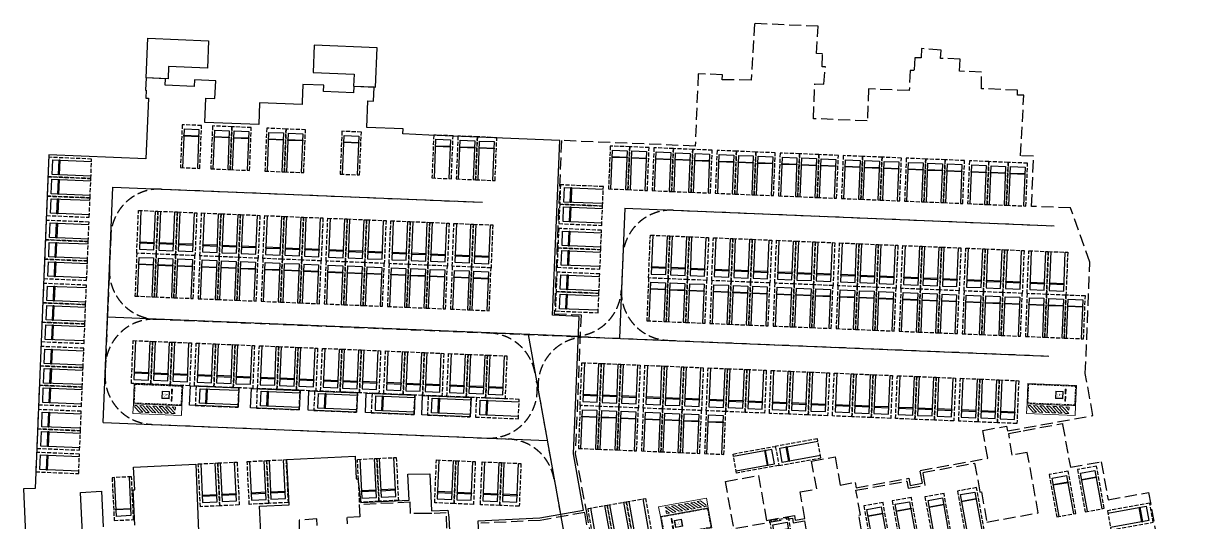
# Model space of a CAD drawing. Header units: millimetres. Extents: x -691095 to 2797013, y -349436 to 2050109.
# Drawn here: x 1332044 to 1477787, y 579474 to 640996 of the extents above; entities that cross this region are included whole.
import ezdxf

# ---------------------------------------------------------------- set-up
doc = ezdxf.new("R2010")
doc.units = ezdxf.units.MM
doc.header["$LTSCALE"] = 1000
for name, pattern in [('DASH', [0.35, 0.25, -0.1]), ('FS5E533M_A09-停车位模块A$0$__附着_A09-行车流线_SEN23M28_设计区$0$DASH', [0.35, 0.25, -0.1]), ('FS5E533M_A09-停车位模块A$0$DASH', [0.35, 0.25, -0.1])]:
    doc.linetypes.add(name, pattern=pattern)
doc.layers.add('E-LANE-CENTER', color=6, linetype='Continuous', plot=False)
for name, color, linetype in [('FS5E533M_A09-停车位模块A$0$AD-SIGN', 8, 'Continuous'), ('FS5E533M_A09-停车位模块A$0$STD-PARK', 8, 'FS5E533M_A09-停车位模块A$0$__附着_A09-行车流线_SEN23M28_设计区$0$DASH'), ('房间轮廓线', 3, 'Continuous')]:
    doc.layers.add(name, color=color, linetype=linetype)
doc.layers.add('FS5E533M_A09-停车位模块A$0$AE-EQPM-CARS', color=8, linetype='Continuous', lineweight=9)

# ---------------------------------------------------------------- blocks, each defined once
blk = doc.blocks.new('FS5E533M_A09-停车位模块A$0$A$C6356253C')
at = {"layer": 'FS5E533M_A09-停车位模块A$0$STD-PARK', "linetype": 'FS5E533M_A09-停车位模块A$0$__附着_A09-行车流线_SEN23M28_设计区$0$DASH', "ltscale": 2}
for p, q in [((1200, 5300), (-1200, 5300)), ((-1200, 5300), (-1200, 0)), ((1200, 0), (1200, 5300)), ((-1200, 0), (1200, 0))]:
    blk.add_line(p, q, dxfattribs=at)
at = {"layer": 'FS5E533M_A09-停车位模块A$0$STD-PARK', "color": 8, "linetype": 'ByBlock', "ltscale": 2}
for p, q in [((-900, 500), (-900, 5300)), ((900, 5300), (900, 500)), ((-925, 1300), (-925, 1392)), ((-925, 1392), (925, 1392)), ((925, 1300), (-925, 1300)), ((900, 500), (-900, 500)), ((925, 1392), (925, 1300))]:
    blk.add_line(p, q, dxfattribs=at)
blk = doc.blocks.new('FS5E533M_A09-停车位模块A$0$无障碍车位')
at = {"layer": 'FS5E533M_A09-停车位模块A$0$AE-EQPM-CARS'}
for p, q in [((500, 4750), (1100, 4750)), ((500, 4750), (500, 4650)), ((500, 4650), (1100, 4650)), ((1100, 4750), (1100, 4650)), ((1400, 4750), (2000, 4750)), ((1400, 4650), (1400, 4750)), ((1400, 4650), (2000, 4650)), ((2000, 4650), (2000, 4750)), ((3500, 5200), (2700, 4400)), ((3100, 5200), (2700, 4800)), ((3500, 4800), (2700, 4000)), ((3500, 4400), (2700, 3600)), ((3500, 4000), (2700, 3200)), ((3500, 3600), (2700, 2800)), ((3500, 3200), (2700, 2400)), ((3500, 2800), (2700, 2000)), ((3500, 2400), (2700, 1600)), ((3500, 2000), (2700, 1200)), ((3500, 1600), (2700, 800)), ((3500, 1200), (2700, 400)), ((3500, 800), (2900, 200))]:
    blk.add_line(p, q, dxfattribs=at)
for points in [[(0, 6000), (2500, 6000), (2500, 0), (0, 0)], [(2500, 6000), (3700, 6000), (3700, 0), (2500, 0)], [(800, 4390), (1700, 4390), (1700, 3490), (800, 3490)], [(850, 4340), (1650, 4340), (1650, 3540), (850, 3540)]]:
    blk.add_lwpolyline(points, close=True, dxfattribs=at)
at = {"layer": 'FS5E533M_A09-停车位模块A$0$AE-EQPM-CARS', "color": 251, "linetype": 'FS5E533M_A09-停车位模块A$0$DASH'}
blk.add_lwpolyline([(100, 5900), (2400, 5900), (2400, 100), (100, 100)], close=True, dxfattribs=at)
at = {"layer": 'FS5E533M_A09-停车位模块A$0$AE-EQPM-CARS'}
for points in [[(2500, 6000), (3700, 6000), (3700, 0), (2500, 0)], [(2700, 4800), (2700, 5200), (3100, 5200)], [(2700, 4000), (2700, 4400)], [(3500, 5200), (3500, 4800)], [(3500, 4400), (3500, 4000)], [(2700, 3200), (2700, 3600)], [(3500, 3600), (3500, 3200)], [(2700, 2400), (2700, 2800)], [(2700, 1600), (2700, 2000)], [(3500, 2800), (3500, 2400)], [(3500, 2000), (3500, 1600)], [(2700, 800), (2700, 1200)], [(2900, 200), (2700, 200), (2700, 400)], [(3500, 1200), (3500, 800)]]:
    blk.add_lwpolyline(points, dxfattribs=at)
at = {"layer": 'FS5E533M_A09-停车位模块A$0$AE-EQPM-CARS', "const_width": 19.2}
blk.add_lwpolyline([(1163, 3996, 1.2849847), (1371, 3791, 1.467757)], format="xyb", dxfattribs=at)
for points in [[(1174, 4156), (1204, 3923), (1371, 3923), (1415, 3763), (1477, 3777)], [(1192, 4001), (1337, 4001)]]:
    blk.add_lwpolyline(points, dxfattribs=at)
at = {"layer": 'FS5E533M_A09-停车位模块A$0$AE-EQPM-CARS', "const_width": 38.4}
blk.add_lwpolyline([(1184, 4151, 1), (1221, 4151, 1)], format="xyb", close=True, dxfattribs=at)

msp = doc.modelspace()

# ---------------------------------------------------------------- linework, layer by layer
at = {"layer": 'E-LANE-CENTER'}
for p, q in [((1341860.4187, 591718.24229, 0), (1343058.66266, 620793.5619, 0)), ((1343058.66267, 620793.56189, 0), (1388712.34828, 618912.09491, 0)), ((1406304.9765, 618187.07242, 0), (1405642.03052, 602100.72722, 0)), ((1406304.9765, 618187.07242, 0), (1459343.87719, 616001.24801, 0)), ((1400588.47303, 602308.99301, 0), (1342395.7167, 604707.21667, 0)), ((1394370.60363, 602565.2421, 0), (1398357.96204, 580357.28998, 0)), ((1400789.54553, 602300.70658, 0), (1458680.9311, 599914.90288, 0)), ((1341860.4187, 591718.24226, 0), (1396724.10297, 589457.21539, 0)), ((1398410.97809, 580062.01247, 0), (1409812.48057, 516560.31656, 0))]:
    msp.add_line(p, q, dxfattribs=at)
at = {"layer": 'FS5E533M_A09-停车位模块A$0$AD-SIGN', "linetype": 'FS5E533M_A09-停车位模块A$0$DASH', "ltscale": 5}
for p, q in [((1349053.57394, 620546.50128, 0), (1388712.34828, 618912.09491, 0)), ((1412299.88776, 617940.0118, 0), (1459343.87719, 616001.24801, 0)), ((1342811.60206, 614798.65063, 0), (1342107.47931, 597713.15353, 0)), ((1406057.91589, 612192.16116, 0), (1405889.09114, 608095.63846, 0)), ((1348390.62796, 604460.15605, 0), (1458680.93121, 599914.90279, 0)), ((1395388.2074, 596897.60617, 0), (1419152.86684, 464538.19314, 0)), ((1347855.32996, 591471.18165, 0), (1391916.00771, 589655.36527, 0))]:
    msp.add_line(p, q, dxfattribs=at)
for centre, start, end in [((1348806.51332, 614551.59001, 0), 87.6400777194, 177.6400777228), ((1412052.82715, 611945.10054, 0), 87.6400777194, 177.6400777228), ((1348637.68857, 610455.06732, 0), 177.6400777228, 267.6400777194), ((1399894.17987, 608342.69907, 0), 267.6400777194, 357.6400777228), ((1411884.0024, 607848.57785, 0), 177.6400777228, 267.6400777194), ((1348143.56735, 598465.24479, 0), 87.6400777194, 177.6400777228), ((1389315.44776, 596768.48072, 0), 10.1787993861, 87.6400777194), ((1401598.22043, 596262.28651, 0), 87.6400777194, 190.1787993861), ((1348102.39058, 597466.09291, -0.00006), 177.6400777228, 267.6400777194), ((1389496.48617, 595760.17097, 0.00003), 267.6400777194, 10.1787993861), ((1391668.94709, 583660.45401, 0.00001), 10.1787993861, 87.6400777194)]:
    msp.add_arc(centre, 6000, start, end, dxfattribs=at)
at = {"layer": 'FS5E533M_A09-停车位模块A$0$STD-PARK', "linetype": 'ByBlock', "ltscale": 4, "elevation": 0}
for points in [[(1352643.25429, 596227.96591), (1358646.7117, 595980.56611), (1358547.89287, 593582.60691), (1352544.43546, 593830.00671)], [(1360188.83539, 595917.00903), (1366192.2928, 595669.60923), (1366093.47397, 593271.65003), (1360090.01656, 593519.04983)], [(1367282.81931, 595624.66359), (1373286.27672, 595377.26379), (1373187.45789, 592979.30459), (1367184.00048, 593226.70439)], [(1374376.79309, 595332.32409), (1380380.2505, 595084.92429), (1380281.43167, 592686.96509), (1374277.97426, 592934.36489)], [(1381320.89549, 595046.16073), (1387324.35291, 594798.76093), (1387225.53408, 592400.80173), (1381222.07667, 592648.20153)]]:
    msp.add_lwpolyline(points, close=True, dxfattribs=at)
at = {"layer": '房间轮廓线', "linetype": 'DASH', "ltscale": 6, "elevation": 0}
for points in [[(1419735.17805, 578895.96801), (1418745.08867, 584410.96754), (1422824.84253, 585144.19519), (1423817.69558, 579606.12104), (1427264.35768, 580225.6647), (1427370.29621, 579635.45377), (1428549.07117, 579846.22872), (1427962.01423, 583123.65926), (1430032.31425, 583496.99205), (1429361.65783, 586934.93872), (1432314.09373, 587467.03108), (1432895.09126, 583963.24862), (1434761.98147, 584301.20663), (1434887.62555, 583637.17668), (1441398.84111, 584811.49759), (1441558.09687, 583927.89988), (1443079.70483, 584202.19634), (1442796.48704, 585773.25205), (1451144.00095, 587277.67161), (1450524.51839, 590714.84097), (1453471.68967, 591245.00089), (1453575.66121, 590662.25533), (1464136.7137, 592557.24418), (1463200.81518, 597737.74063), (1463767.63238, 611501.81461), (1461368.06168, 618212.46617), (1456561.67726, 618410.39749), (1456816.35136, 624594.83584), (1455195.82114, 624662.38189), (1455603.46967, 632133.64058), (1454817.38546, 632165.26004), (1454842.02325, 632763.56053), (1450354.44332, 632950.80754), (1450367.23513, 634994.37767), (1447671.70471, 635103.23563), (1447732.29306, 636603.51838), (1445321.74154, 636700.85881), (1445371.66758, 637699.37956), (1442969.71143, 637897.59428), (1442922.40365, 636748.75816), (1442124.71278, 636782.24931), (1442059.08804, 635188.93112), (1441560.48253, 635207.96652), (1441457.74943, 632714.77264), (1436420.32825, 632922.09946), (1436257.77985, 628972.6597), (1429613.40501, 629246.12443), (1429790.84494, 633538.77554), (1430889.05972, 633491.38135), (1431090.9699, 635639.96141), (1430709.34925, 635658.32929), (1430719.24661, 637251.84275), (1430002.02131, 637281.37768), (1430197.4132, 640672.07072), (1422321.61622, 640996.4056), (1421934.66563, 634023.13025), (1418342.14097, 634064.71385), (1418366.91473, 634665.93962), (1415376.63674, 634789.01816), (1415009.29715, 625864.24955), (1398487.28024, 626544.83044), (1397605.4022, 605137.45525), (1400900.4732, 605001.72395), (1400195.67948, 587840.42906), (1401541.47943, 580776.36186), (1405287.51966, 559737.33382)], [(1435899.98198, 576503.69778), (1435223.18037, 580250.28666), (1435419.05264, 580286.79321), (1434870.6212, 583330.17073), (1441156.81054, 584463.04687), (1441316.06893, 583579.43463), (1443428.16278, 583960.1765), (1443145.02203, 585531.23315), (1449528.44735, 586681.67746), (1450174.1031, 583104.5645), (1450369.78611, 583139.85413), (1451043.80864, 579391.28566), (1457383.0623, 580538.5418), (1456034.38648, 588007.15468), (1454173.89191, 587670.2686), (1454173.89191, 587670.2686), (1453741.10053, 590357.91569), (1455533.40251, 590680.9797), (1460379.39517, 591578.10843), (1460400.00967, 591466.75571), (1461351.31539, 586160.43009), (1465164.79381, 586844.10163), (1466009.4567, 582149.72826), (1471014.78077, 583052.92723), (1477786.672, 545336.88362)], [(1384345.58945, 578642.43069), (1384253.19069, 580535.53621), (1382479.63166, 580448.98003), (1381754.55969, 580448.33901), (1379852.18516, 580450.38451), (1379781.70682, 581850.36054), (1373491.70682, 581545.36054), (1373565.07205, 580047.27741), (1371966.29298, 579968.98083), (1372005.41823, 579170.06175)], [(1412673.19539, 517036.38534), (1401363.98708, 580592.21144), (1395861.50738, 579604.26693), (1388513.04787, 579244.76002)], [(1368309.85777, 578988.95644), (1368270.71279, 579787.99816), (1366075.43742, 579637.95763), (1366102.54453, 577753.82436)], [(1417959.25051, 578249.226), (1427022.26092, 579876.36034), (1427128.01592, 579287.1719), (1428503.2538, 579534.017), (1429266.77313, 575309.41263)]]:
    msp.add_lwpolyline(points, dxfattribs=at)
at = {"layer": '房间轮廓线', "elevation": 0}
for points in [[(1347186.50074, 634300.54187), (1347387.86841, 639186.0161), (1354885.26595, 638876.98766), (1354745.54148, 635487.06767), (1349959.76801, 635684.32811), (1349898.12486, 634188.77515), (1347186.50074, 634300.54187), (1347186.50074, 634300.54187)], [(1375521.92417, 633132.62282), (1375723.29185, 638018.09705), (1367947.30853, 638338.60052), (1367807.58406, 634948.68053), (1372871.94321, 634739.94251), (1372810.30006, 633244.38955), (1375521.92417, 633132.62282), (1375521.92417, 633132.62282)], [(1388373.72583, 575941.67806), (1388198.79777, 579529.74484), (1395827.5292, 579902.96342), (1401219.68079, 580871.09727), (1399993.25751, 587815.80148), (1400691.18226, 604809.90933), (1397399.18097, 604945.51962), (1398289.30912, 626552.79578), (1382082.68966, 627220.19952), (1378905.937, 627375.39262), (1378930.93694, 627975.39134), (1374432.61183, 628160.67624), (1374568.3511, 631457.88334), (1375267.75866, 631429.09016), (1375337.68495, 633127.65141), (1372839.80077, 633230.48419), (1372806.89428, 632431.16125), (1369110.02568, 632583.35377), (1369142.93217, 633382.67671), (1366555.99174, 633468.90806), (1366454.63976, 631291.48472), (1366442.45611, 630995.53478), (1361196.66876, 631205.88337), (1361085.77602, 628512.2168), (1354441.54014, 628786.40494), (1354564.82002, 631780.96427), (1355663.78007, 631735.72233), (1355773.47007, 633929.52238), (1353156.47336, 634040.80651), (1353123.56687, 633241.48357), (1349526.61364, 633389.56277), (1349559.52013, 634188.88572), (1347186.50074, 634300.54187), (1347099.85164, 632788.87467), (1347199.76701, 632784.76134), (1347157.33393, 631779.7674), (1347461.57869, 631767.24704), (1347158.95171, 624276.72095), (1335179.06419, 624769.90841), (1333481.68632, 583552.32652), (1332043.77192, 583482.5622), (1332553.14564, 571319.05434)], [(1361386.58133, 577250.29837), (1361186.70682, 581345.36054), (1364831.68667, 581520.77054), (1364551.96901, 587115.12365), (1372998.65665, 587527.40157), (1373134.10507, 584730.79009), (1373331.70682, 584740.36054), (1373700.87268, 581819.55704), (1379680.50251, 582111.35062), (1379524.85775, 585300.92748), (1382214.33615, 585370.77266), (1382439.05013, 580782.21994), (1384436.62667, 580880.0467), (1384581.42267, 579964.7689), (1384659.85628, 578357.40709)], [(1345781.68012, 578990.90634), (1345566.70682, 583385.36054), (1345766.89272, 583391.56042), (1345631.40684, 586188.12944), (1353321.3394, 586564.84347), (1353832.74858, 574078.05198)], [(1339779.43033, 568573.03665), (1339076.70682, 583065.36054), (1341672.32691, 583192.47515), (1341892.37688, 578800.64464)]]:
    msp.add_lwpolyline(points, dxfattribs=at)

# ---------------------------------------------------------------- block references
at = {"layer": 'FS5E533M_A09-停车位模块A$0$AE-EQPM-CARS', "linetype": 'ByBlock', "ltscale": 4}
for p, rotation in [((1352832.71096, 628447.6823, 0), 177.6400777050602), ((1356578.51736, 628293.33961, 0), 177.6400777050602), ((1358976.48186, 628194.51537, 0), 177.6400777050602), ((1363272.83468, 628017.45679, 0), 177.6400777050602), ((1365670.79919, 627918.63254, 0), 177.6400777050602), ((1372569.71744, 627634.1937, 0), 177.6400777050602), ((1383905.74428, 627167.01652, 0), 177.6400777050602), ((1386903.19992, 627043.48622, 0), 177.6400777050602), ((1389301.16442, 626944.66197, 0), 177.6400777050602), ((1405717.44575, 625817.73675, 0), 177.6400777050602), ((1408115.41026, 625718.91251, 0), 177.6400777050602), ((1411112.86589, 625595.3822, 0), 177.6400777050602), ((1413510.83039, 625496.55796, 0), 177.6400777050602), ((1415908.7949, 625397.73371, 0), 177.6400777050602), ((1418906.25053, 625274.20341, 0), 177.6400777050602), ((1335104.01727, 623273.14241, 0), 267.6400777050602), ((1421304.21504, 625175.37916, 0), 177.6400777050602), ((1423702.17954, 625076.55491, 0), 177.6400777050602), ((1426699.63517, 624953.02461, 0), 177.6400777050602), ((1429097.59968, 624854.20036, 0), 177.6400777050602), ((1431495.56418, 624755.37612, 0), 177.6400777050602), ((1434493.01982, 624631.84581, 0), 177.6400777050602), ((1436890.98432, 624533.02157, 0), 177.6400777050602), ((1439288.94883, 624434.19732, 0), 177.6400777050602), ((1442286.40446, 624310.66701, 0), 177.6400777050602), ((1444684.36896, 624211.84277, 0), 177.6400777050602), ((1447082.33347, 624113.01852, 0), 177.6400777050602), ((1450079.7891, 623989.48822, 0), 177.6400777050602), ((1452477.75361, 623890.66397, 0), 177.6400777050602), ((1454875.71811, 623791.83973, 0), 177.6400777050602), ((1335005.19303, 620875.1779, 0), 267.6400777050602), ((1398317.39253, 619867.40044, 0), 267.6400777050602), ((1334906.36878, 618477.2134, 0), 267.6400777050602), ((1398218.56828, 617469.43594, 0), 267.6400777050602), ((1334782.83847, 615479.75777, 0), 267.6400777050602), ((1398095.03798, 614471.9803, 0), 267.6400777050602), ((1334684.01423, 613081.79326, 0), 267.6400777050602), ((1347222.21705, 612565.14144, 0), 177.6400777050602), ((1349620.18155, 612466.3172, 0), 177.6400777050602), ((1352018.14606, 612367.49295, 0), 177.6400777050602), ((1355015.60169, 612243.96264, 0), 177.6400777050602), ((1357413.5662, 612145.1384, 0), 177.6400777050602), ((1397996.21373, 612074.0158, 0), 267.6400777050602), ((1334585.18998, 610683.82876, 0), 267.6400777050602), ((1359811.5307, 612046.31415, 0), 177.6400777050602), ((1362808.98633, 611922.78385, 0), 177.6400777050602), ((1365206.95084, 611823.9596, 0), 177.6400777050602), ((1367604.91534, 611725.13536, 0), 177.6400777050602), ((1370602.37098, 611601.60505, 0), 177.6400777050602), ((1373000.33548, 611502.78081, 0), 177.6400777050602), ((1375398.29999, 611403.95656, 0), 177.6400777050602), ((1378395.75562, 611280.42625, 0), 177.6400777050602), ((1380793.72012, 611181.60201, 0), 177.6400777050602), ((1383191.68463, 611082.77776, 0), 177.6400777050602), ((1386189.14026, 610959.24745, 0), 177.6400777050602), ((1388587.10477, 610860.42321, 0), 177.6400777050602), ((1397872.68342, 609076.56017, 0), 267.6400777050602), ((1410449.91991, 609509.03698, 0), 177.6400777050602), ((1412847.88442, 609410.21273, 0), 177.6400777050602), ((1415245.84892, 609311.38849, 0), 177.6400777050602), ((1418243.30455, 609187.85818, 0), 177.6400777050602), ((1334461.65968, 607686.37312, 0), 267.6400777050602), ((1397773.85918, 606678.59566, 0), 267.6400777050602), ((1420641.26906, 609089.03394, 0), 177.6400777050602), ((1423039.23356, 608990.20969, 0), 177.6400777050602), ((1426036.6892, 608866.67939, 0), 177.6400777050602), ((1428434.6537, 608767.85514, 0), 177.6400777050602), ((1430832.61821, 608669.03089, 0), 177.6400777050602), ((1433830.07384, 608545.50059, 0), 177.6400777050602), ((1436228.03834, 608446.67634, 0), 177.6400777050602), ((1438626.00285, 608347.8521, 0), 177.6400777050602), ((1441623.45848, 608224.32179, 0), 177.6400777050602), ((1444021.42298, 608125.49755, 0), 177.6400777050602), ((1446419.38749, 608026.6733, 0), 177.6400777050602), ((1449416.84312, 607903.14299, 0), 177.6400777050602), ((1451814.80763, 607804.31875, 0), 177.6400777050602), ((1454212.77213, 607705.4945, 0), 177.6400777050602), ((1334362.83543, 605288.40862, 0), 267.6400777050602), ((1457210.22776, 607581.9642, 0), 177.6400777050602), ((1459608.19227, 607483.13995, 0), 177.6400777050602), ((1462006.15677, 607384.31571, 0), 177.6400777050602), ((1334264.01119, 602890.44411, 0), 267.6400777050602), ((1334140.48088, 599892.98848, 0), 267.6400777050602), ((1334041.65664, 597495.02398, 0), 267.6400777050602), ((1333942.83239, 595097.05947, 0), 267.6400777050602), ((1353301.79463, 594999.82073, 0), 267.6400777050601), ((1360847.37573, 594688.86385, 0), 267.6400777050601), ((1367941.35965, 594396.51841, 0), 267.6400777050601), ((1375035.33342, 594104.17891, 0), 267.6400777050601), ((1381979.43583, 593818.01555, 0), 267.6400777050601), ((1387924.40625, 593573.02002, 0), 267.6400777050601), ((1333819.30208, 592099.60384, 0), 267.6400777050602), ((1401993.58929, 593743.87055, 0), 177.6400777050602), ((1404391.55379, 593645.04631, 0), 177.6400777050602), ((1406789.5183, 593546.22206, 0), 177.6400777050602), ((1409786.97393, 593422.69176, 0), 177.6400777050602), ((1412184.93844, 593323.86751, 0), 177.6400777050602), ((1414582.90294, 593225.04327, 0), 177.6400777050602), ((1417580.35857, 593101.51296, 0), 177.6400777050602), ((1333720.47784, 589701.63933, 0), 267.6400777050602), ((1425118.88576, 587564.33898, 0), 280.2167623391318), ((1333601.06521, 586804.09889, 0), 267.6400777050602), ((1463418.83092, 586101.00845, 0), 190.1787993710821), ((1344435.12378, 579643.46692, 0), 2.793699550082795), ((1459910.57861, 585468.69929, 0), 190.1787993710821), ((1448574.60492, 583435.78073, 0), 190.1787993710821), ((1437026.65357, 581609.71408, 0), 190.1787993710821), ((1440526.33441, 582238.06927, 0), 190.1787993710821), ((1444570.08235, 582716.78302, 0), 190.1787993710821), ((1471374.07183, 580544.81949, 0), 100.1787993778109), ((1425383.27108, 579718.38536, 0), 190.1787993710821)]:
    msp.add_blockref('FS5E533M_A09-停车位模块A$0$A$C6356253C', p, dxfattribs=dict(at, rotation=rotation))
at = {"layer": 'FS5E533M_A09-停车位模块A$0$AE-EQPM-CARS', "linetype": 'ByBlock', "ltscale": 4, "xscale": -1}
for p, rotation in [((1347222.21705, 612565.14144, 0), 357.6400777403371), ((1349620.18155, 612466.3172, 0), 357.6400777403371), ((1352018.14606, 612367.49295, 0), 357.6400777403371), ((1355015.60169, 612243.96265, 0), 357.6400777403371), ((1357413.5662, 612145.1384, 0), 357.6400777403371), ((1359811.5307, 612046.31415, 0), 357.6400777403371), ((1362808.98633, 611922.78385, 0), 357.6400777403371), ((1365206.95084, 611823.9596, 0), 357.6400777403371), ((1367604.91534, 611725.13536, 0), 357.6400777403371), ((1370602.37098, 611601.60505, 0), 357.6400777403371), ((1373000.33548, 611502.78081, 0), 357.6400777403371), ((1375398.29999, 611403.95656, 0), 357.6400777403371), ((1378395.75562, 611280.42625, 0), 357.6400777403371), ((1380793.72012, 611181.60201, 0), 357.6400777403371), ((1383191.68463, 611082.77776, 0), 357.6400777403371), ((1386189.14026, 610959.24746, 0), 357.6400777403371), ((1388587.10477, 610860.42321, 0), 357.6400777403371), ((1410449.91991, 609509.03698, 0), 357.6400777443075), ((1412847.88442, 609410.21273, 0), 357.6400777443075), ((1415245.84892, 609311.38849, 0), 357.6400777443075), ((1418243.30455, 609187.85818, 0), 357.6400777443075), ((1420641.26906, 609089.03394, 0), 357.6400777443075), ((1423039.23356, 608990.20969, 0), 357.6400777443075), ((1426036.6892, 608866.67938, 0), 357.6400777443075), ((1428434.6537, 608767.85514, 0), 357.6400777443075), ((1430832.61821, 608669.03089, 0), 357.6400777443075), ((1433830.07384, 608545.50059, 0), 357.6400777443075), ((1436228.03834, 608446.67634, 0), 357.6400777443075), ((1438626.00285, 608347.8521, 0), 357.6400777443075), ((1441623.45848, 608224.32179, 0), 357.6400777443075), ((1444021.42298, 608125.49754, 0), 357.6400777443075), ((1446419.38749, 608026.6733, 0), 357.6400777443075), ((1449416.84312, 607903.14299, 0), 357.6400777443075), ((1451814.80763, 607804.31875, 0), 357.6400777443075), ((1454212.77213, 607705.4945, 0), 357.6400777443075), ((1457210.22776, 607581.9642, 0), 357.6400777443075), ((1459608.19227, 607483.13995, 0), 357.6400777443075), ((1346559.27107, 596478.79622, 0), 357.6400777403371), ((1348957.23558, 596379.97197, 0), 357.6400777403371), ((1351355.20008, 596281.14773, 0), 357.6400777403371), ((1354352.65571, 596157.61742, 0), 357.6400777403371), ((1356750.62022, 596058.79318, 0), 357.6400777403371), ((1359148.58472, 595959.96893, 0), 357.6400777403371), ((1362146.04035, 595836.43863, 0), 357.6400777403371), ((1364544.00486, 595737.61438, 0), 357.6400777403371), ((1366941.96937, 595638.79013, 0), 357.6400777403371), ((1369939.425, 595515.25983, 0), 357.6400777403371), ((1372337.3895, 595416.43558, 0), 357.6400777403371), ((1374735.35401, 595317.61134, 0), 357.6400777403371), ((1377732.80964, 595194.08103, 0), 357.6400777403371), ((1380130.77414, 595095.25679, 0), 357.6400777403371), ((1382528.73865, 594996.43254, 0), 357.6400777403371), ((1385526.19428, 594872.90223, 0), 357.6400777403371), ((1387924.15879, 594774.07799, 0), 357.6400777403371), ((1390322.12329, 594675.25374, 0), 357.6400777403371), ((1401993.58929, 593743.87055, 0), 357.6400777443075), ((1404391.55379, 593645.04631, 0), 357.6400777443075), ((1406789.5183, 593546.22206, 0), 357.6400777443075), ((1409786.97393, 593422.69175, 0), 357.6400777443075), ((1412184.93844, 593323.86751, 0), 357.6400777443075), ((1414582.90294, 593225.04326, 0), 357.6400777443075), ((1417580.35857, 593101.51296, 0), 357.6400777443075), ((1419978.32308, 593002.68871, 0), 357.6400777443075), ((1422376.28758, 592903.86447, 0), 357.6400777443075), ((1425373.74322, 592780.33416, 0), 357.6400777443075), ((1427771.70772, 592681.50992, 0), 357.6400777443075), ((1430169.67223, 592582.68567, 0), 357.6400777443075), ((1433167.12786, 592459.15536, 0), 357.6400777443075), ((1435565.09236, 592360.33112, 0), 357.6400777443075), ((1437963.05687, 592261.50687, 0), 357.6400777443075), ((1440960.5125, 592137.97657, 0), 357.6400777443075), ((1443358.47701, 592039.15232, 0), 357.6400777443075), ((1445756.44151, 591940.32808, 0), 357.6400777443075), ((1448753.89714, 591816.79777, 0), 357.6400777443075), ((1451151.86165, 591717.97352, 0), 357.6400777443075), ((1453549.82615, 591619.14928, 0), 357.6400777443075), ((1377141.67518, 582019.07333, 0), 2.793463033498815), ((1425118.88576, 587564.33898, 0), 100.2167623744047), ((1355079.66781, 581342.98267, -0.00104), 2.793339035056182), ((1357476.81542, 581459.95852, -0.00104), 2.793339035056182), ((1361122.47867, 581637.83272, -0.00104), 2.793339035056182), ((1363519.62628, 581754.80857, -0.00104), 2.793339035056182), ((1374744.52709, 581902.10738, 0), 2.793463033498815), ((1384022.92563, 581723.64982, 0), 357.6400777403371), ((1386420.89014, 581624.82557, 0), 357.6400777403371), ((1389670.12395, 581490.91905, 0), 357.6400777403371), ((1392068.08846, 581392.09481, 0), 357.6400777403371), ((1406254.20731, 576472.77202, -0.00208), 10.17879941308782), ((1408616.43387, 576896.90135, -0.00208), 10.17879941308782), ((1403891.98075, 576048.64268, -0.00208), 10.17879941308782)]:
    msp.add_blockref('FS5E533M_A09-停车位模块A$0$A$C6356253C', p, dxfattribs=dict(at, rotation=rotation))
at = {"layer": 'FS5E533M_A09-停车位模块A$0$AE-EQPM-CARS', "extrusion": (2.11667e-09, 5.13608e-08, 1), "rotation": 267.6400777187985}
msp.add_blockref('FS5E533M_A09-停车位模块A$0$无障碍车位', (1345707.97521, 596513.44903, 0.03349), dxfattribs=at)
at = {"layer": 'FS5E533M_A09-停车位模块A$0$AE-EQPM-CARS'}
for p, rotation in [((1456101.83299, 596519.70469, 0), 267.6410632746127), ((1417049.72603, 578699.39822, 0), 100.1790472983256)]:
    msp.add_blockref('FS5E533M_A09-停车位模块A$0$无障碍车位', p, dxfattribs=dict(at, rotation=rotation))

doc.saveas('drawing.dxf')
